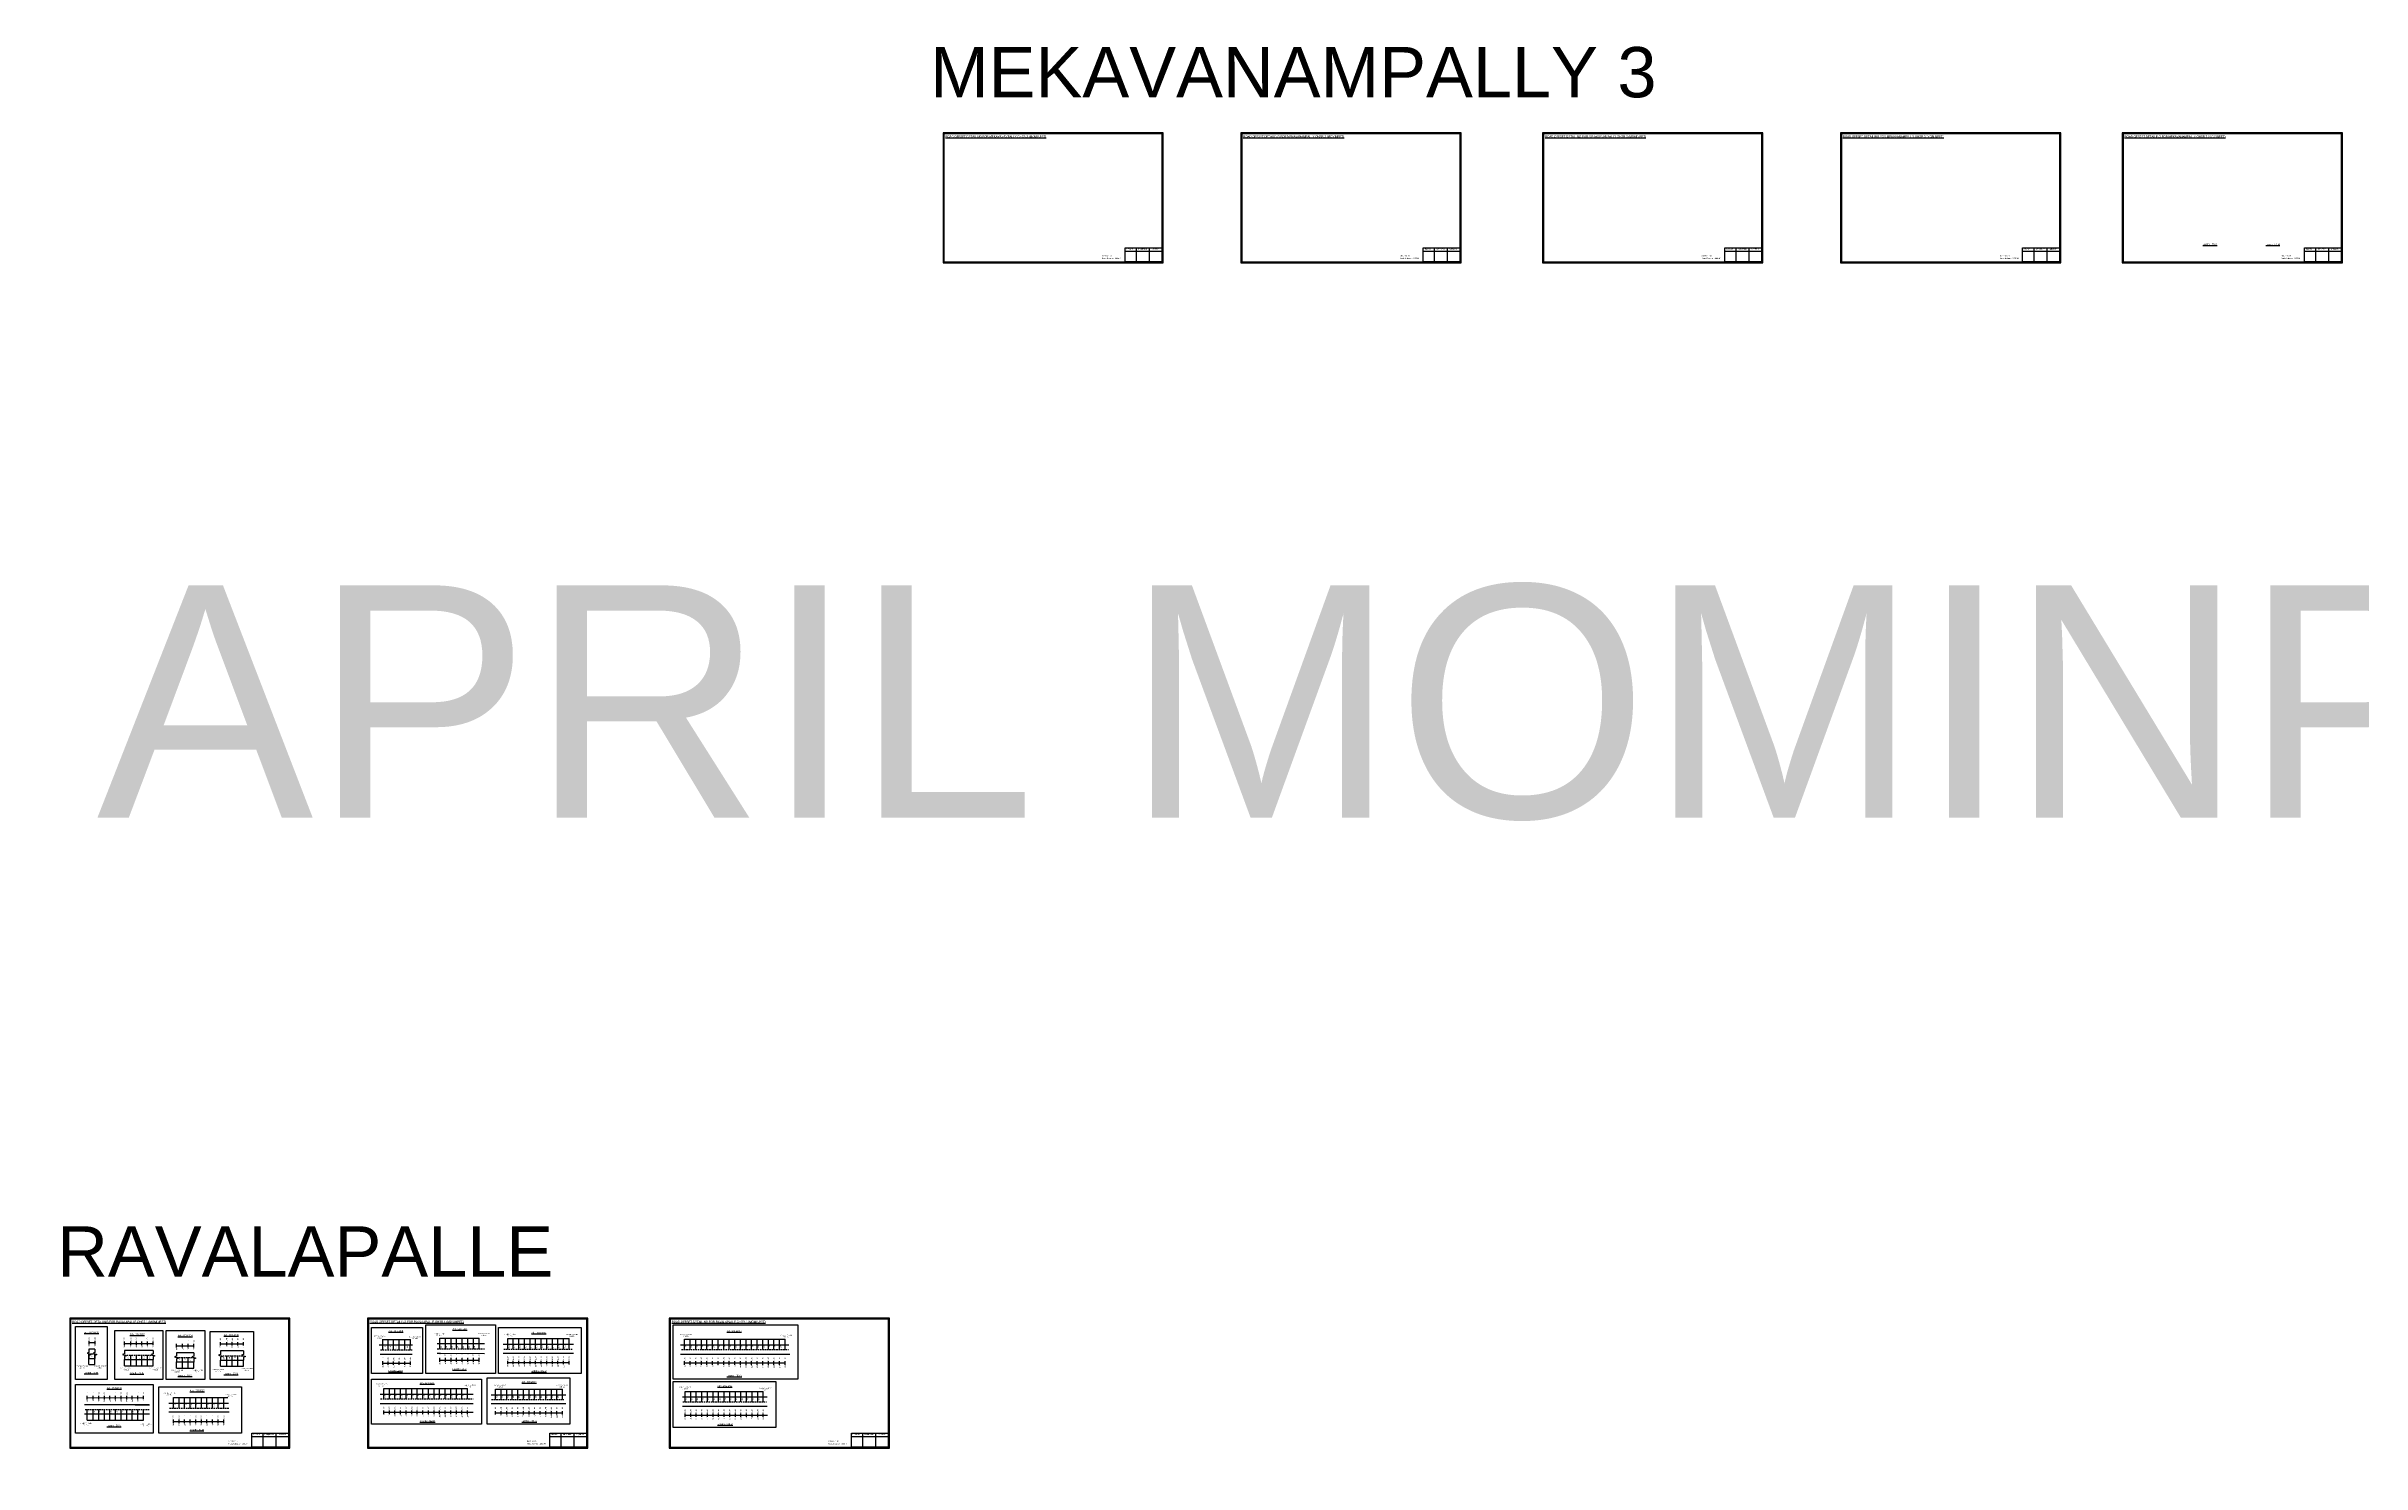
# Model space of a CAD drawing. Header units: inches. Extents: x -117 to 51867, y -12715 to 3423.
# Drawn here: x -30 to 5610, y -30 to 3423 of the extents above; entities that cross this region are included whole.
import ezdxf

# ---------------------------------------------------------------- set-up
doc = ezdxf.new("R2010")
doc.units = ezdxf.units.IN
doc.header["$MEASUREMENT"] = 0
doc.linetypes.add('DASHED2', pattern=[0.375, 0.25, -0.125])
doc.layers.add('PDF_Geometry', color=7, linetype='Continuous')
doc.layers.add('PDF_Text', color=5, linetype='Continuous')
doc.styles.add('PDF Arial', font='arial.ttf')
doc.styles.get("Standard").update_dxf_attribs({"font": 'arial.ttf'})

msp = doc.modelspace()

# ---------------------------------------------------------------- linework, layer by layer
for p, q in [((88.5, 249.3), (73.9, 249.3)), ((73.9, 211.9), (73.9, 237.4)), ((73.9, 226.6), (88.5, 226.6)), ((88.5, 211.9), (88.5, 237.4)), ((230.1, 246.2), (160.3, 246.2)), ((175.7, 208.8), (175.7, 234.3)), ((189.3, 208.8), (189.3, 234.3)), ((202.9, 208.8), (202.9, 234.3)), ((216.5, 208.8), (216.5, 234.3)), ((329.2, 240.5), (287.4, 240.5)), ((302, 203.1), (302, 228.6)), ((315.6, 203.1), (315.6, 228.6)), ((450.3, 244.9), (394.1, 244.9)), ((409.5, 207.5), (409.5, 233)), ((423.1, 207.5), (423.1, 233)), ((436.7, 207.5), (436.7, 233)), ((862, 259.1), (781, 259.1)), ((783.2, 236.9), (861, 236.5)), ((789.8, 247.6), (789.8, 273.1)), ((802.3, 247.5), (802.3, 272.8)), ((815.9, 247.4), (815.9, 272.8)), ((829.5, 247.5), (829.5, 272.8)), ((843.1, 247.3), (843.1, 272.8)), ((856.5, 247.3), (856.7, 272.8)), ((1037.6, 261.8), (922.2, 261.8)), ((922.2, 239.1), (930.2, 239.1)), ((928.6, 249.9), (928.6, 275.5)), ((930.2, 239.1), (1037.6, 238.8)), ((942.2, 249.9), (942.2, 275.5)), ((955.8, 249.9), (955.8, 275.5)), ((969.4, 249.9), (969.4, 275.5)), ((983.2, 249.9), (983.2, 275.5)), ((996.8, 249.9), (996.8, 275.5)), ((1010.4, 249.9), (1010.4, 275.5)), ((1024, 249.9), (1024, 275.5)), ((1083, 261), (1254.4, 261)), ((1253.7, 238.8), (1083, 238.8)), ((1093.9, 249.1), (1093.9, 274.7)), ((1107.5, 249.1), (1107.5, 274.7)), ((1121.1, 249.1), (1121.1, 274.7)), ((1134.7, 249.1), (1134.7, 274.7)), ((1148.3, 249.1), (1148.3, 274.7)), ((1161.9, 249.1), (1161.9, 274.7)), ((1175.5, 249.1), (1175.5, 274.7)), ((1189.1, 249.1), (1189.1, 274.7)), ((1202.7, 249.1), (1202.7, 274.7)), ((1216.3, 249.1), (1216.3, 274.7)), ((1229.9, 249.1), (1229.9, 274.7)), ((1243.5, 249.1), (1243.5, 274.7)), ((1514.3, 259.8), (1778.4, 259.8)), ((1515, 237.1), (1781, 237.1)), ((1524.8, 247.9), (1524.8, 273.5)), ((1538.4, 247.9), (1538.4, 273.5)), ((1552, 247.9), (1552, 273.5)), ((1565.6, 247.9), (1565.6, 273.5)), ((1579.2, 247.9), (1579.2, 273.5)), ((1592.8, 247.9), (1592.8, 273.5)), ((1606.4, 247.9), (1606.4, 273.5)), ((1620, 247.9), (1620, 273.5)), ((1633.6, 247.9), (1633.6, 273.5)), ((1647.2, 247.9), (1647.2, 273.5)), ((1660.8, 247.9), (1660.8, 273.5)), ((1674.4, 247.9), (1674.4, 273.5)), ((1688, 247.9), (1688, 273.5)), ((1701.6, 247.9), (1701.6, 273.5)), ((1715.2, 247.9), (1715.2, 273.5)), ((1728.8, 247.9), (1728.8, 273.5)), ((1742.4, 247.9), (1742.4, 273.5)), ((1756, 247.9), (1756, 273.5)), ((1769.6, 247.9), (1769.6, 273.5)), ((160.3, 223.5), (230.1, 223.5)), ((160.3, 208.8), (160.3, 223.5)), ((230.1, 208.8), (230.1, 223.5)), ((287.4, 217.8), (312.9, 217.8)), ((287.4, 203.1), (287.4, 217.8)), ((312.9, 217.8), (329.2, 217.8)), ((329.2, 203.1), (329.2, 217.8)), ((394.1, 222.2), (450.3, 222.2)), ((394.1, 207.5), (394.1, 222.2)), ((450.3, 207.5), (450.3, 222.2)), ((220.3, 113.8), (63, 113.8)), ((186.3, 113.8), (221.5, 113.8)), ((268.8, 117.4), (413.6, 117.4)), ((279.7, 105.5), (279.7, 131.1)), ((293.3, 105.5), (293.3, 131.1)), ((306.9, 105.5), (306.9, 131.1)), ((320.5, 105.5), (320.5, 131.1)), ((334.1, 105.5), (334.1, 131.1)), ((347.7, 105.5), (347.7, 131.1)), ((361.3, 105.5), (361.3, 131.1)), ((374.9, 105.5), (374.9, 131.1)), ((388.5, 105.5), (388.5, 131.1)), ((402.1, 105.5), (402.1, 131.1)), ((782.9, 139.6), (1009.7, 139.6)), ((783.4, 116.9), (1009.7, 116.9)), ((792.1, 127.7), (792.1, 153.2)), ((805.7, 127.7), (805.7, 153.2)), ((819.3, 127.7), (819.3, 153.2)), ((832.9, 127.7), (832.9, 153.2)), ((846.5, 127.7), (846.5, 153.2)), ((860.1, 127.7), (860.1, 153.2)), ((873.7, 127.7), (873.7, 153.2)), ((887.3, 127.7), (887.3, 153.2)), ((900.9, 127.7), (900.9, 153.2)), ((914.5, 127.7), (914.5, 153.2)), ((928.1, 127.7), (928.1, 153.2)), ((941.7, 127.7), (941.7, 153.2)), ((955.3, 127.7), (955.3, 153.2)), ((968.9, 127.7), (968.9, 153.2)), ((982.5, 127.7), (982.5, 153.2)), ((996.1, 127.7), (996.1, 153.2)), ((1053.2, 138.1), (1235.1, 138.1)), ((1235.1, 115.9), (1053.2, 115.9)), ((1064.1, 126.2), (1064.1, 151.7)), ((1077.7, 126.2), (1077.7, 151.7)), ((1091.3, 126.2), (1091.3, 151.7)), ((1104.9, 126.2), (1104.9, 151.7)), ((1118.5, 126.2), (1118.5, 151.7)), ((1132.1, 126.2), (1132.1, 151.7)), ((1145.7, 126.2), (1145.7, 151.7)), ((1159.3, 126.2), (1159.3, 151.7)), ((1172.9, 126.2), (1172.9, 151.7)), ((1186.5, 126.2), (1186.5, 151.7)), ((1200.1, 126.2), (1200.1, 151.7)), ((1213.7, 126.2), (1213.7, 151.7)), ((1227.3, 126.2), (1227.3, 151.7)), ((1519.3, 132.6), (1725.4, 132.6)), ((1525.9, 120.7), (1525.9, 146.3)), ((1539.5, 120.7), (1539.5, 146.3)), ((1553.1, 120.7), (1553.1, 146.3)), ((1566.7, 120.7), (1566.7, 146.3)), ((1580.3, 120.7), (1580.3, 146.3)), ((1593.9, 120.7), (1593.9, 146.3)), ((1607.5, 120.7), (1607.5, 146.3)), ((1621.1, 120.7), (1621.1, 146.3)), ((1634.7, 120.7), (1634.7, 146.3)), ((1648.3, 120.7), (1648.3, 146.3)), ((1661.9, 120.7), (1661.9, 146.3)), ((1675.5, 120.7), (1675.5, 146.3)), ((1689.1, 120.7), (1689.1, 146.3)), ((1702.7, 120.7), (1702.7, 146.3)), ((1716.3, 120.7), (1716.3, 146.3)), ((63, 91.1), (95.2, 91.1)), ((69.6, 76.4), (69.6, 101.9)), ((84.2, 76.4), (84.2, 101.9)), ((95.2, 91.1), (221, 91.1)), ((97.8, 76.4), (97.8, 101.9)), ((111.4, 76.4), (111.4, 101.9)), ((125, 76.4), (125, 101.9)), ((138.6, 76.4), (138.6, 101.9)), ((152.2, 76.4), (152.2, 101.9)), ((165.8, 76.4), (165.8, 101.9)), ((179.4, 76.4), (179.4, 101.9)), ((193, 76.4), (193, 101.9)), ((206.6, 76.4), (206.6, 101.9)), ((415, 95.2), (268.8, 95.2)), ((1519.2, 110), (1725.4, 109.9))]:
    msp.add_line(p, q)
at = {"linetype": 'DASHED2', "ltscale": 15}
for p, q in [((73.9, 237.4), (88.5, 237.4)), ((160.3, 234.3), (230.1, 234.3)), ((287.4, 228.6), (329.2, 228.6)), ((394.1, 233), (450.3, 233)), ((783.9, 247.7), (862.2, 247.3)), ((922.2, 249.9), (1037.6, 249.9)), ((1084.3, 249.1), (1251.9, 249.1)), ((1517.2, 247.9), (1777.6, 247.9)), ((783.7, 127.7), (1009.7, 127.7)), ((1054.5, 126.2), (1230.9, 126.2)), ((1520.7, 120.7), (1723.9, 120.7)), ((65, 101.9), (221.3, 101.9)), ((270.1, 105.5), (414.5, 105.5))]:
    msp.add_line(p, q, dxfattribs=at)
at = {"color": 217, "true_color": 0x93278f}
for p, q in [((74.1, 260.7), (74.1, 269.2)), ((74.1, 265), (88.7, 265)), ((88.7, 260.7), (88.7, 269.2)), ((160.3, 258.9), (160.3, 267.5)), ((160.3, 263.2), (230.1, 263.2)), ((175.7, 258.9), (175.7, 267.5)), ((189.3, 258.9), (189.3, 267.5)), ((202.9, 258.9), (202.9, 267.5)), ((216.5, 258.9), (216.5, 267.5)), ((230.1, 258.9), (230.1, 267.5)), ((287.4, 253.2), (287.4, 261.8)), ((287.4, 257.5), (329.2, 257.5)), ((302, 253.2), (302, 261.8)), ((315.6, 253.2), (315.6, 261.8)), ((329.2, 253.2), (329.2, 261.8)), ((394.1, 257.6), (394.1, 266.2)), ((394.1, 261.9), (450.3, 261.9)), ((409.5, 257.6), (409.5, 266.2)), ((423.1, 257.6), (423.1, 266.2)), ((436.7, 257.6), (436.7, 266.2)), ((450.3, 257.6), (450.3, 266.2)), ((928.6, 218.2), (928.6, 226.8)), ((942.2, 218.2), (942.2, 226.8)), ((955.8, 218.2), (955.8, 226.8)), ((969.4, 218.2), (969.4, 226.8)), ((983.2, 218.2), (983.2, 226.8)), ((996.8, 218.2), (996.8, 226.8)), ((1010.4, 218.2), (1010.4, 226.8)), ((1024, 218.2), (1024, 226.8)), ((789.8, 210.9), (789.8, 219.5)), ((789.8, 214.8), (856.7, 214.8)), ((802.3, 210.6), (802.3, 219.1)), ((815.9, 210.6), (815.9, 219.1)), ((829.5, 210.6), (829.5, 219.1)), ((843.1, 210.6), (843.1, 219.1)), ((856.7, 210.6), (856.7, 219.1)), ((928.6, 222.5), (1024, 222.6)), ((1093.9, 212.4), (1093.9, 221)), ((1093.9, 216.7), (1243.5, 216.7)), ((1107.5, 212.4), (1107.5, 221)), ((1121.1, 212.4), (1121.1, 221)), ((1134.7, 212.4), (1134.7, 221)), ((1148.3, 212.4), (1148.3, 221)), ((1161.9, 212.4), (1161.9, 221)), ((1175.5, 212.4), (1175.5, 221)), ((1189.1, 212.4), (1189.1, 221)), ((1202.7, 212.4), (1202.7, 221)), ((1216.3, 212.4), (1216.3, 221)), ((1229.9, 212.4), (1229.9, 221)), ((1243.5, 212.4), (1243.5, 221)), ((1524.8, 211.2), (1524.8, 219.8)), ((1524.8, 215.5), (1769.6, 215.6)), ((1538.4, 211.2), (1538.4, 219.8)), ((1552, 211.2), (1552, 219.8)), ((1565.6, 211.2), (1565.6, 219.8)), ((1579.2, 211.2), (1579.2, 219.8)), ((1592.8, 211.2), (1592.8, 219.8)), ((1606.4, 211.2), (1606.4, 219.8)), ((1620, 211.2), (1620, 219.8)), ((1633.6, 211.2), (1633.6, 219.8)), ((1647.2, 211.2), (1647.2, 219.8)), ((1660.8, 211.2), (1660.8, 219.8)), ((1674.4, 211.2), (1674.4, 219.8)), ((1688, 211.2), (1688, 219.8)), ((1701.6, 211.2), (1701.6, 219.8)), ((1715.2, 211.2), (1715.2, 219.8)), ((1728.8, 211.2), (1728.8, 219.8)), ((1742.4, 211.2), (1742.4, 219.8)), ((1756, 211.2), (1756, 219.8)), ((1769.6, 211.2), (1769.6, 219.8)), ((69.6, 126.5), (69.6, 135.1)), ((69.6, 130.8), (206.8, 130.9)), ((84.2, 126.5), (84.2, 135.1)), ((97.8, 126.5), (97.8, 135.1)), ((111.4, 126.5), (111.4, 135.1)), ((125, 126.5), (125, 135.1)), ((138.6, 126.5), (138.6, 135.1)), ((152.2, 126.5), (152.2, 135.1)), ((165.8, 126.5), (165.8, 135.1)), ((179.4, 126.5), (179.4, 135.1)), ((193, 126.5), (193, 135.1)), ((206.8, 126.9), (206.8, 135.4)), ((279.7, 68.8), (279.7, 77.4)), ((279.7, 73.1), (402.1, 73.1)), ((293.3, 68.8), (293.3, 77.4)), ((306.9, 68.8), (306.9, 77.4)), ((320.5, 68.8), (320.5, 77.4)), ((334.1, 68.8), (334.1, 77.4)), ((347.7, 68.8), (347.7, 77.4)), ((361.3, 68.8), (361.3, 77.4)), ((374.9, 68.8), (374.9, 77.4)), ((388.5, 68.8), (388.5, 77.4)), ((402.1, 68.8), (402.1, 77.4)), ((792, 91), (792, 99.6)), ((792.1, 95.3), (1009.7, 95.3)), ((805.7, 91), (805.7, 99.6)), ((819.3, 91), (819.3, 99.6)), ((832.9, 91), (832.9, 99.6)), ((846.5, 91), (846.5, 99.6)), ((860.1, 91), (860.1, 99.6)), ((873.7, 91), (873.7, 99.6)), ((887.3, 91), (887.3, 99.6)), ((900.9, 91), (900.9, 99.6)), ((914.5, 91), (914.5, 99.6)), ((928.1, 91), (928.1, 99.6)), ((941.7, 91), (941.7, 99.6)), ((955.3, 91), (955.3, 99.6)), ((968.9, 91), (968.9, 99.6)), ((982.5, 91), (982.5, 99.6)), ((996.1, 91), (996.1, 99.6)), ((1064.1, 89.5), (1064.1, 98.1)), ((1064.1, 93.8), (1227.3, 93.8)), ((1077.7, 89.5), (1077.7, 98.1)), ((1091.3, 89.5), (1091.3, 98.1)), ((1104.9, 89.5), (1104.9, 98.1)), ((1118.5, 89.5), (1118.5, 98.1)), ((1132.1, 89.5), (1132.1, 98.1)), ((1145.7, 89.5), (1145.7, 98.1)), ((1159.3, 89.5), (1159.3, 98.1)), ((1172.9, 89.5), (1172.9, 98.1)), ((1186.5, 89.5), (1186.5, 98.1)), ((1200.1, 89.5), (1200.1, 98.1)), ((1213.7, 89.5), (1213.7, 98.1)), ((1227.3, 89.5), (1227.3, 98.1)), ((1525.8, 84), (1525.8, 92.6)), ((1525.8, 88.3), (1726.8, 88.4)), ((1539.5, 84), (1539.5, 92.6)), ((1553.1, 84), (1553.1, 92.6)), ((1566.7, 84), (1566.7, 92.6)), ((1580.3, 84), (1580.3, 92.6)), ((1593.9, 84), (1593.9, 92.6)), ((1607.5, 84), (1607.5, 92.6)), ((1621.1, 84), (1621.1, 92.6)), ((1634.7, 84), (1634.7, 92.6)), ((1648.3, 84), (1648.3, 92.6)), ((1661.9, 84), (1661.9, 92.6)), ((1675.5, 84), (1675.5, 92.6)), ((1689.1, 84), (1689.1, 92.6)), ((1702.7, 84), (1702.7, 92.6)), ((1716.3, 84), (1716.3, 92.6))]:
    msp.add_line(p, q, dxfattribs=at)
at = {"color": 5}
for p, q in [((789.8, 272.8), (856.7, 272.8)), ((928.6, 275.5), (1024, 275.5)), ((1093.9, 274.7), (1243.5, 274.7)), ((1524.8, 273.5), (1769.6, 273.5)), ((73.9, 211.9), (88.5, 211.9)), ((160.3, 208.8), (230.1, 208.8)), ((287.4, 203.1), (329.2, 203.1)), ((394.1, 207.5), (450.3, 207.5)), ((279.7, 131.1), (412.5, 131.1)), ((792.1, 153.2), (996.1, 153.2)), ((1064.1, 151.7), (1227.3, 151.7)), ((1525.9, 146.3), (1716.3, 146.3)), ((69.6, 76.4), (206.6, 76.4))]:
    msp.add_line(p, q, dxfattribs=at)
for points in [[(41.3, 303.9), (118.3, 303.9), (118.3, 175.4), (41.3, 175.4)], [(137.2, 294.6), (253.5, 294.6), (253.5, 175.4), (137.2, 175.4)], [(261.9, 294.2), (356.1, 294.2), (356.4, 175.4), (262.2, 175.4)], [(369.2, 292.4), (474.4, 292.4), (474.4, 175.4), (369.2, 175.4)], [(762.1, 302.1), (885.9, 302.1), (885.9, 189.5), (762.1, 189.5)], [(894.7, 308.3), (1064.3, 308.3), (1064.3, 189.5), (894.7, 189.5)], [(1071.8, 302.1), (1273, 302.1), (1273, 189.5), (1071.8, 189.5)], [(1497.1, 308.3), (1800.6, 308.3), (1800.6, 176), (1497.1, 176)], [(762.1, 176), (1030.2, 176), (1030.2, 66.5), (762.1, 66.5)], [(1044, 179.2), (1245.2, 179.2), (1245.2, 66.5), (1044, 66.5)], [(1497.1, 170.2), (1747, 170.2), (1747, 57.8), (1497.1, 57.8)], [(41.3, 163.3), (230.2, 163.3), (230.2, 44.5), (41.3, 44.5)], [(243.9, 157.2), (445.2, 157.2), (445.2, 44.5), (243.9, 44.5)]]:
    msp.add_lwpolyline(points, close=True)
at = {"linetype": 'Continuous'}
for points in [[(73.9, 249.3), (73.9, 240.9), (69.2, 239.2), (78.7, 235.7), (73.9, 234), (73.9, 226.6)], [(88.5, 249.3), (88.5, 240.9), (83.8, 239.2), (93.3, 235.7), (88.5, 234), (88.5, 226.6)], [(160.3, 246.2), (160.3, 237.6), (155.8, 236), (164.8, 232.7), (160.3, 231), (160.3, 223.5)], [(230.1, 246.2), (230.1, 237.6), (225.6, 236), (234.6, 232.7), (230.1, 231), (230.1, 223.5)], [(287.4, 240.5), (287.4, 232.1), (282.6, 230.3), (292.1, 226.9), (287.4, 225.2), (287.4, 217.8)], [(329.2, 240.4), (329.2, 232), (324.4, 230.3), (333.9, 226.8), (329.2, 225.1), (329.2, 217.7)], [(394.1, 244.9), (394.1, 236.3), (389.6, 234.6), (398.6, 231.3), (394.1, 229.7), (394.1, 222.2)], [(450.3, 244.9), (450.3, 236.3), (445.8, 234.6), (454.8, 231.3), (450.3, 229.7), (450.3, 222.2)], [(450.3, 244.9), (450.3, 236.3), (445.8, 234.6), (454.8, 231.3), (450.3, 229.7), (450.3, 222.2)]]:
    msp.add_lwpolyline(points, dxfattribs=at)
msp.add_arc((0, 0), 30, 0, 0)
at = {"layer": 'PDF_Geometry'}
for points in [[(2154.1, 3212.2), (2154.1, 2895.5), (2690.6, 2895.5), (2690.6, 3212.2)], [(2156.4, 3209.9), (2156.4, 2897.9), (2688.2, 2897.9), (2688.2, 3209.9)], [(2879.6, 3212.2), (2879.6, 2895.5), (3416.1, 2895.5), (3416.1, 3212.2)], [(2881.9, 3209.9), (2881.9, 2897.9), (3413.6, 2897.9), (3413.6, 3209.9)], [(3614.6, 3212.2), (3614.6, 2895.5), (4151.1, 2895.5), (4151.1, 3212.2)], [(3616.9, 3209.9), (3616.9, 2897.9), (4148.6, 2897.9), (4148.6, 3209.9)], [(4340.1, 3212.2), (4340.1, 2895.5), (4876.5, 2895.5), (4876.5, 3212.2)], [(4342.4, 3209.9), (4342.4, 2897.9), (4874.1, 2897.9), (4874.1, 3209.9)], [(5026.2, 3212.2), (5026.2, 2895.5), (5562.7, 2895.5), (5562.7, 3212.2)], [(5028.6, 3209.9), (5028.6, 2897.9), (5560.3, 2897.9), (5560.3, 3209.9)], [(27, 324.4), (27, 7.7), (563.5, 7.7), (563.5, 324.4)], [(29.3, 322.1), (29.3, 10.1), (561.1, 10.1), (561.1, 322.1)], [(752.5, 324.4), (752.5, 7.7), (1289, 7.7), (1289, 324.4)], [(754.8, 322.1), (754.8, 10.1), (1286.6, 10.1), (1286.6, 322.1)], [(1487.5, 324.4), (1487.5, 7.7), (2024, 7.7), (2024, 324.4)], [(1489.8, 322.1), (1489.8, 10.1), (2021.5, 10.1), (2021.5, 322.1)]]:
    msp.add_lwpolyline(points, close=True, dxfattribs=at)
at = {"layer": 'PDF_Geometry', "color": 242, "true_color": 0xcc1f26}
for points in [[(2688.2, 2897.8), (2597.8, 2897.8), (2597.8, 2932.4), (2688.2, 2932.4)], [(3413.6, 2897.8), (3323.3, 2897.8), (3323.3, 2932.4), (3413.6, 2932.4)], [(4148.6, 2897.8), (4058.3, 2897.8), (4058.3, 2932.4), (4148.6, 2932.4)], [(4874.1, 2897.8), (4783.8, 2897.8), (4783.8, 2932.4), (4874.1, 2932.4)], [(5560.3, 2897.8), (5470, 2897.8), (5470, 2932.4), (5560.3, 2932.4)], [(561.1, 10), (470.7, 10), (470.7, 44.6), (561.1, 44.6)], [(1286.6, 10), (1196.2, 10), (1196.2, 44.6), (1286.6, 44.6)], [(2021.5, 10), (1931.2, 10), (1931.2, 44.6), (2021.5, 44.6)]]:
    msp.add_lwpolyline(points, close=True, dxfattribs=at)
for points in [[(2597.8, 2924.1), (2688.2, 2924.1)], [(2624.8, 2932.4), (2624.8, 2897.8)], [(2656.5, 2932.4), (2656.5, 2897.8)], [(3323.3, 2924.1), (3413.6, 2924.1)], [(3350.3, 2932.4), (3350.3, 2897.8)], [(3382, 2932.4), (3382, 2897.8)], [(4058.3, 2924.1), (4148.6, 2924.1)], [(4085.3, 2932.4), (4085.3, 2897.8)], [(4117, 2932.4), (4117, 2897.8)], [(4783.8, 2924.1), (4874.1, 2924.1)], [(4810.8, 2932.4), (4810.8, 2897.8)], [(4842.5, 2932.4), (4842.5, 2897.8)], [(5470, 2924.1), (5560.3, 2924.1)], [(5496.9, 2932.4), (5496.9, 2897.8)], [(5528.7, 2932.4), (5528.7, 2897.8)], [(470.7, 36.2), (561.1, 36.2)], [(497.7, 44.6), (497.7, 10)], [(529.4, 44.6), (529.4, 10)], [(1196.2, 36.2), (1286.6, 36.2)], [(1223.2, 44.6), (1223.2, 10)], [(1254.9, 44.6), (1254.9, 10)], [(1931.2, 36.2), (2021.5, 36.2)], [(1958.2, 44.6), (1958.2, 10)], [(1989.9, 44.6), (1989.9, 10)]]:
    msp.add_lwpolyline(points, dxfattribs=at)

# ---------------------------------------------------------------- texts
for s, height, p in [('MEKAVANAMPALLY 3', 122.535, (2122.6, 3298.9)), ('Sheet No. 01', 3, (2541.3, 2911.3)), ('Route Distance : 2286 M', 3, (2541.1, 2905.2)), ('Sheet No. 02', 3, (3266.8, 2911.3)), ('Route Distance : 2286 M', 3, (3266.6, 2905.2)), ('Route Distance : 2286 M', 3, (4001.6, 2905.2)), ('Sheet No. 03', 3, (4001.8, 2911.3)), ('Route Distance : 2286 M', 3, (4727.1, 2905.2)), ('Sheet No. 04', 3, (4727.3, 2911.3)), ('Sheet No. 05', 3, (5413.5, 2911.3)), ('Route Distance : 2286 M', 3, (5413.3, 2905.2)), ('APRIL MOMINPET', 566.246, (92.9, 1543.7)), ('RAVALAPALLE ', 122.535, (-3.6, 425.7)), ('Sheet No. 01', 3, (414.2, 23.5)), ('Route Distance : 1102 M', 3, (414, 17.4)), ('Sheet No. 02', 3, (1139.7, 23.5)), ('Route Distance : 1102 M', 3, (1139.5, 17.4)), ('Sheet No. 03', 3, (1874.7, 23.5)), ('Route Distance : 1102 M', 3, (1874.5, 17.4))]:
    msp.add_text(s, height=height).set_placement(p)
at = {"color": 242, "true_color": 0xcd2027}
for s, height, p in [('%%UROAD OFFSET DETAILING FOR MEKAVANAMPALLY OHSR 3 (MOMINPET)', 5, (2159.9, 3201.1)), ('%%UROAD OFFSET DETAILING FOR MEKAVANAMPALLY OHSR 3 (MOMINPET)', 5, (2885.4, 3201.1)), ('%%UROAD OFFSET DETAILING FOR MEKAVANAMPALLY OHSR 3 (MOMINPET)', 5, (3620.4, 3201.1)), ('%%UROAD OFFSET DETAILING FOR MEKAVANAMPALLY OHSR 3 (MOMINPET)', 5, (4345.8, 3201.1)), ('%%UROAD OFFSET DETAILING FOR MEKAVANAMPALLY OHSR 3 (MOMINPET)', 5, (5032, 3201.1)), ('%%ULength : 79 M', 4, (5223, 2939.1)), ('%%ULength : 52 M', 4, (5375.7, 2938.5)), ('%%UROAD OFFSET DETAILING FOR RAVALAPALLE OHSR 1 (MOMINPET)', 5, (32.8, 313.3)), ('%%UArb : R01-R02', 4, (62, 287.9)), ('%%UArb : R02-R03', 4, (173.5, 283.5)), ('%%UArb : R03-R04', 4, (290.7, 280.2)), ('%%UArb : R04-R05', 4, (402.8, 281.6)), ('%%UROAD OFFSET DETAILING FOR RAVALAPALLE OHSR 1 (MOMINPET)', 5, (758.3, 313.3)), ('%%UArb : R07-R08', 4, (803.4, 291.3)), ('%%UArb : R07-R09', 4, (959.6, 295.9)), ('%%UArb : R02-R10', 4, (1151.4, 287.2)), ('%%UROAD OFFSET DETAILING FOR RAVALAPALLE OHSR 1 (MOMINPET)', 5, (1493.3, 313.3)), ('%%UArb : R03-R13', 4, (1627.2, 291.2)), ('%%ULength : 10 M', 4, (62, 189.4)), ('%%ULength : 41 M', 4, (173.5, 189)), ('%%ULength : 29 M', 4, (290.7, 183.2)), ('%%ULength : 33 M', 4, (402.8, 187.6)), ('%%ULength : 48 M', 4, (803.4, 194.3)), ('%%ULength : 70 M', 4, (959.6, 198.4)), ('%%UArb : R10-R12', 4, (1127.9, 167.2)), ('%%ULength : 104 M', 4, (1151.4, 194.2)), ('%%ULength : 180 M', 4, (1627.2, 182.7)), ('%%UArb : R05-R06', 4, (117.8, 152.5)), ('%%UArb : R05-R07', 4, (319.6, 146.1)), ('%%UArb : R10-R11', 4, (879.7, 164.3)), ('%%UArb : R04-R14', 4, (1604.5, 157)), ('%%ULength : 96 M', 4, (117.8, 61)), ('%%ULength : 144 M', 4, (879.7, 71.8)), ('%%ULength : 111 M', 4, (1127.9, 72.2)), ('%%ULength : 138 M', 4, (1604.5, 64.5)), ('%%ULength : 88 M', 4, (319.6, 50.6))]:
    msp.add_text(s, height=height, dxfattribs=at).set_placement(p)
at = {"color": 5}
for s, height, p in [('17.53892, 77.86463', 2.34, (911.6, 285.3)), ('Arbit R07', 2.25, (919.5, 281.2)), ('17.53876, 77.86492', 2.34, (1021.8, 285.7)), ('Arbit R09', 2.25, (1029.6, 281.6)), ('17.53920, 77.86370', 2.34, (1084.7, 284.6)), ('Arbit R02', 2.25, (1092.5, 280.5)), ('17.53985, 77.86385', 2.34, (1235.4, 283.8)), ('Arbit R10', 2.25, (1243.2, 279.7)), ('17.53917, 77.86388', 2.34, (1513, 283.9)), ('Arbit R03', 2.25, (1520.8, 279.8)), ('17.51046, 77.86412', 2.34, (1757.7, 282.3)), ('17.53892, 77.86463', 2.34, (767.6, 279.2)), ('Arbit R07', 2.25, (775.4, 275)), ('17.53892, 77.86489', 2.34, (852.8, 278.2)), ('Arbit R08', 2.25, (860.6, 274)), ('Arbit R13', 2.25, (1765.6, 278.2)), ('17.53921, 77.86363', 2.34, (42.8, 206.3)), ('Arbit R01', 2.25, (50.7, 202.1)), ('17.53920, 77.86370', 2.34, (87.3, 206.3)), ('Arbit R02', 2.25, (95.2, 202.1)), ('17.53920, 77.86370', 2.34, (150.6, 202)), ('Arbit R02', 2.25, (158.4, 197.8)), ('17.53917, 77.86388', 2.34, (221.2, 202)), ('Arbit R03', 2.25, (229, 197.8)), ('17.53917, 77.86388', 2.34, (274.1, 196.8)), ('Arbit R03', 2.25, (281.9, 192.7)), ('17.53917, 77.86425', 2.34, (324.8, 196.8)), ('Arbit R04', 2.25, (332.6, 192.7)), ('17.53917, 77.86425', 2.34, (373.6, 198.1)), ('Arbit R04', 2.25, (381.4, 194)), ('17.53914, 77.86425', 2.34, (443.9, 200.5)), ('Arbit R05', 2.25, (451.7, 196.4)), ('17.53914, 77.86425', 2.34, (255.5, 140.8)), ('Arbit R05', 2.25, (263.4, 136.7)), ('17.53892, 77.86463', 2.34, (404.3, 137.8)), ('Arbit R07', 2.25, (412.1, 133.7)), ('17.53985, 77.86385', 2.34, (771.4, 162.3)), ('Arbit R10', 2.25, (779.2, 158.2)), ('17.54068, 77.86376', 2.34, (985.8, 160.1)), ('Arbit R11', 2.25, (993.6, 155.9)), ('17.53985, 77.86385', 2.34, (1060.7, 160.5)), ('Arbit R10', 2.25, (1068.5, 156.3)), ('17.54065, 77.86396', 2.34, (1211.9, 160.5)), ('Arbit R12', 2.25, (1219.7, 156.4)), ('17.53917, 77.86425', 2.34, (1511.3, 155.2)), ('Arbit R04', 2.25, (1519.1, 151.1)), ('17.53997, 77.86437', 2.34, (1706.9, 153)), ('Arbit R14', 2.25, (1714.7, 148.9)), ('17.53914, 77.86425', 2.34, (52, 67.8)), ('Arbit R05', 2.25, (59.8, 63.7)), ('17.53904, 77.86485', 2.34, (197.4, 65.1)), ('Arbit R06', 2.25, (205.2, 61))]:
    msp.add_text(s, height=height, dxfattribs=at).set_placement(p)
at = {"color": 217, "true_color": 0x93278f}
for s, p in [('1.00', (75.4, 271)), ('00', (75.6, 254.6)), ('1.00', (90.1, 271)), ('10', (90.2, 254.6)), ('1.00', (161.6, 269.2)), ('00', (161.8, 252.9)), ('1.00', (177, 269.2)), ('10', (177.1, 252.9)), ('1.00', (190.6, 269.2)), ('20', (190.7, 252.9)), ('1.00', (204.2, 269.2)), ('30', (204.3, 252.9)), ('1.00', (217.8, 269.2)), ('40', (217.9, 252.9)), ('1.00', (231.4, 269.2)), ('41', (231.5, 252.9)), ('1.00', (288.7, 263.5)), ('00', (288.8, 247.2)), ('1.00', (303.3, 263.5)), ('10', (303.5, 247.2)), ('1.00', (316.9, 263.5)), ('20', (317.1, 247.2)), ('1.00', (330.5, 263.5)), ('29', (330.7, 247.2)), ('1.00', (395.5, 267.9)), ('00', (395.6, 251.6)), ('1.00', (410.8, 267.9)), ('10', (411, 251.6)), ('1.00', (424.4, 267.9)), ('20', (424.6, 251.6)), ('1.00', (438, 267.9)), ('30', (438.2, 251.6)), ('1.00', (451.6, 267.9)), ('33', (451.8, 251.6)), ('1.00', (791.1, 221.2)), ('1.00', (803.7, 220.8)), ('1.00', (817.3, 220.8)), ('1.00', (830.9, 220.8)), ('1.00', (844.5, 220.8)), ('1.00', (858.1, 220.8)), ('1.00', (929.9, 228.5)), ('1.00', (943.5, 228.5)), ('1.00', (957.1, 228.5)), ('1.00', (970.7, 228.5)), ('1.00', (984.5, 228.5)), ('1.00', (998.1, 228.5)), ('1.00', (1011.7, 228.5)), ('1.00', (1025.3, 228.5)), ('1.00', (1095.2, 222.7)), ('1.00', (1108.8, 222.7)), ('1.00', (1122.4, 222.7)), ('1.00', (1136, 222.7)), ('1.00', (1149.6, 222.7)), ('1.00', (1163.2, 222.7)), ('1.00', (1176.8, 222.7)), ('1.00', (1190.4, 222.7)), ('1.00', (1204, 222.7)), ('1.00', (1217.6, 222.7)), ('1.00', (1231.2, 222.7)), ('1.00', (1244.8, 222.7)), ('1.00', (1526.1, 221.5)), ('1.00', (1539.7, 221.5)), ('1.00', (1553.3, 221.5)), ('1.00', (1566.9, 221.5)), ('1.00', (1580.5, 221.5)), ('1.00', (1594.1, 221.5)), ('1.00', (1607.7, 221.5)), ('1.00', (1621.3, 221.5)), ('1.00', (1634.9, 221.5)), ('1.00', (1648.5, 221.5)), ('1.00', (1662.1, 221.5)), ('1.00', (1675.7, 221.5)), ('1.00', (1689.3, 221.5)), ('1.00', (1702.9, 221.5)), ('1.00', (1716.5, 221.5)), ('1.00', (1730.1, 221.5)), ('1.00', (1743.7, 221.5)), ('1.00', (1757.3, 221.5)), ('1.00', (1770.9, 221.5)), ('00', (791.3, 204.9)), ('10', (803.8, 204.5)), ('20', (817.4, 204.5)), ('30', (831, 204.5)), ('40', (844.6, 204.5)), ('48', (858.2, 204.5)), ('00', (930.1, 212.2)), ('10', (943.7, 212.2)), ('20', (957.3, 212.2)), ('30', (970.9, 212.2)), ('40', (984.7, 212.2)), ('50', (998.3, 212.2)), ('60', (1011.9, 212.2)), ('70', (1025.5, 212.2)), ('00', (1095.4, 206.4)), ('10', (1109, 206.4)), ('20', (1122.6, 206.4)), ('30', (1136.2, 206.4)), ('40', (1149.8, 206.4)), ('50', (1163.4, 206.4)), ('60', (1177, 206.4)), ('70', (1190.6, 206.4)), ('80', (1204.2, 206.4)), ('90', (1217.8, 206.4)), ('100', (1231.4, 204.5)), ('104', (1245, 204.5)), ('00', (1526.3, 205.2)), ('10', (1539.9, 205.2)), ('20', (1553.5, 205.2)), ('30', (1567.1, 205.2)), ('40', (1580.7, 205.2)), ('50', (1594.3, 205.2)), ('60', (1607.9, 205.2)), ('70', (1621.5, 205.2)), ('80', (1635.1, 205.2)), ('90', (1648.7, 205.2)), ('100', (1662.3, 203.3)), ('110', (1675.9, 203.3)), ('120', (1689.5, 203.3)), ('130', (1703.1, 203.3)), ('140', (1716.7, 203.3)), ('150', (1730.3, 203.3)), ('160', (1743.9, 203.3)), ('170', (1757.5, 203.3)), ('180', (1771.1, 203.3)), ('1.00', (70.9, 136.8)), ('00', (71.1, 120.5)), ('1.00', (85.5, 136.8)), ('10', (85.7, 120.5)), ('1.00', (99.1, 136.8)), ('20', (99.3, 120.5)), ('1.00', (112.7, 136.8)), ('30', (112.9, 120.5)), ('1.00', (126.3, 136.8)), ('40', (126.5, 120.5)), ('1.00', (139.9, 136.8)), ('50', (140.1, 120.5)), ('1.00', (153.5, 136.8)), ('60', (153.7, 120.5)), ('1.00', (167.1, 136.8)), ('70', (167.3, 120.5)), ('1.00', (180.7, 136.8)), ('80', (180.9, 120.5)), ('1.00', (194.3, 136.8)), ('90', (194.5, 120.5)), ('1.00', (208.2, 137.1)), ('96', (208.3, 120.8)), ('1.00', (281, 79.1)), ('00', (281.2, 62.8)), ('1.00', (294.6, 79.1)), ('10', (294.8, 62.8)), ('1.00', (308.2, 79.1)), ('20', (308.4, 62.8)), ('1.00', (321.8, 79.1)), ('30', (322, 62.8)), ('1.00', (335.4, 79.1)), ('40', (335.6, 62.8)), ('1.00', (349, 79.1)), ('50', (349.2, 62.8)), ('1.00', (362.6, 79.1)), ('60', (362.8, 62.8)), ('1.00', (376.2, 79.1)), ('70', (376.4, 62.8)), ('1.00', (389.8, 79.1)), ('80', (390, 62.8)), ('1.00', (403.4, 79.1)), ('88', (403.6, 62.8)), ('1.00', (793.3, 101.3)), ('00', (793.5, 85)), ('1.00', (807, 101.3)), ('10', (807.2, 85)), ('1.00', (820.6, 101.3)), ('20', (820.8, 85)), ('1.00', (834.2, 101.3)), ('30', (834.4, 85)), ('1.00', (847.8, 101.3)), ('40', (848, 85)), ('1.00', (861.4, 101.3)), ('50', (861.6, 85)), ('1.00', (875, 101.3)), ('60', (875.2, 85)), ('1.00', (888.6, 101.3)), ('70', (888.8, 85)), ('1.00', (902.2, 101.3)), ('80', (902.4, 85)), ('1.00', (915.8, 101.3)), ('90', (916, 85)), ('1.00', (929.4, 101.3)), ('100', (929.6, 83)), ('1.00', (943, 101.3)), ('110', (943.2, 83)), ('1.00', (956.6, 101.3)), ('120', (956.8, 83)), ('1.00', (970.2, 101.3)), ('130', (970.4, 83)), ('1.00', (983.8, 101.3)), ('140', (984, 83)), ('1.00', (997.4, 101.3)), ('144', (997.6, 83)), ('1.00', (1065.4, 99.8)), ('00', (1065.6, 83.5)), ('1.00', (1079, 99.8)), ('10', (1079.2, 83.5)), ('1.00', (1092.6, 99.8)), ('20', (1092.8, 83.5)), ('1.00', (1106.2, 99.8)), ('30', (1106.4, 83.5)), ('1.00', (1119.8, 99.8)), ('40', (1120, 83.5)), ('1.00', (1133.4, 99.8)), ('50', (1133.6, 83.5)), ('1.00', (1147, 99.8)), ('60', (1147.2, 83.5)), ('1.00', (1160.6, 99.8)), ('70', (1160.8, 83.5)), ('1.00', (1174.2, 99.8)), ('80', (1174.4, 83.5)), ('1.00', (1187.8, 99.8)), ('90', (1188, 83.5)), ('1.00', (1201.4, 99.8)), ('100', (1201.6, 81.5)), ('1.00', (1215, 99.8)), ('110', (1215.2, 81.5)), ('1.00', (1228.6, 99.8)), ('111', (1228.8, 81.5)), ('1.00', (1527.1, 94.3)), ('00', (1527.2, 78)), ('1.00', (1540.8, 94.3)), ('10', (1540.9, 78)), ('1.00', (1554.4, 94.3)), ('20', (1554.5, 78)), ('1.00', (1568, 94.3)), ('30', (1568.1, 78)), ('1.00', (1581.6, 94.3)), ('40', (1581.7, 78)), ('1.00', (1595.2, 94.3)), ('50', (1595.3, 78)), ('1.00', (1608.8, 94.3)), ('60', (1608.9, 78)), ('1.00', (1622.4, 94.3)), ('70', (1622.5, 78)), ('1.00', (1636, 94.3)), ('80', (1636.1, 78)), ('1.00', (1649.6, 94.3)), ('90', (1649.7, 78)), ('1.00', (1663.2, 94.3)), ('100', (1663.3, 76.1)), ('1.00', (1676.8, 94.3)), ('110', (1676.9, 76.1)), ('1.00', (1690.4, 94.3)), ('120', (1690.5, 76.1)), ('1.00', (1704, 94.3)), ('130', (1704.1, 76.1)), ('1.00', (1717.6, 94.3)), ('138', (1717.7, 76.1))]:
    msp.add_text(s, height=3, rotation=90, dxfattribs=at).set_placement(p)
for s, p in [('1.0', (82.3, 228)), ('1.0', (169.5, 225.4)), ('1.0', (183.7, 225.4)), ('1.0', (197, 225.3)), ('1.0', (209.9, 225.8)), ('1.0', (223.6, 225.8)), ('1.0', (295.9, 220.7)), ('1.0', (309.4, 220.7)), ('1.0', (322.1, 220.5)), ('1.0', (403.3, 224.1)), ('1.0', (417.6, 224.1)), ('1.0', (430.8, 224)), ('1.0', (443.7, 224.5)), ('1.0', (796.8, 250.8)), ('1.0', (809.3, 250.8)), ('1.0', (823.1, 250.6)), ('1.0', (837.4, 250.5)), ('1.0', (850.9, 250.9)), ('1.0', (932.8, 250.9)), ('1.0', (946.3, 250.9)), ('1.0', (959.9, 250.9)), ('1.0', (973.5, 250.9)), ('1.0', (987.3, 250.9)), ('1.0', (1000.9, 250.9)), ('1.0', (1014.5, 250.9)), ('1.0', (1098.4, 252.8)), ('1.0', (1111.6, 252.8)), ('1.0', (1125.2, 252.8)), ('1.0', (1138.8, 252.8)), ('1.0', (1152.4, 252.8)), ('1.0', (1166, 252.8)), ('1.0', (1179.6, 252.8)), ('1.0', (1193.2, 252.8)), ('1.0', (1206.8, 252.8)), ('1.0', (1220.4, 252.8)), ('1.0', (1234, 252.8)), ('1.0', (1528.9, 251.6)), ('1.0', (1542.5, 251.6)), ('1.0', (1556.1, 251.6)), ('1.0', (1569.7, 251.6)), ('1.0', (1583.3, 251.6)), ('1.0', (1596.9, 251.6)), ('1.0', (1610.5, 251.6)), ('1.0', (1624.1, 251.6)), ('1.0', (1637.7, 251.6)), ('1.0', (1651.3, 251.6)), ('1.0', (1664.9, 251.6)), ('1.0', (1678.5, 251.6)), ('1.0', (1692.1, 251.6)), ('1.0', (1705.7, 251.6)), ('1.0', (1719.3, 251.6)), ('1.0', (1732.9, 251.6)), ('1.0', (1745.8, 251.6)), ('1.0', (1760.1, 251.6)), ('1.5', (284.2, 109.2)), ('1.5', (297.4, 109.2)), ('1.5', (311, 109.2)), ('1.5', (324.6, 109.2)), ('1.5', (338.2, 109.2)), ('1.5', (351.8, 109.2)), ('1.5', (365.4, 109.2)), ('1.5', (379, 109.2)), ('1.5', (392.6, 109.2)), ('1.5', (796.2, 131.4)), ('1.5', (809.8, 131.4)), ('1.5', (823.4, 131.4)), ('1.5', (837, 131.4)), ('1.5', (850.6, 131.4)), ('1.5', (864.2, 131.4)), ('1.5', (877.8, 131.4)), ('1.5', (891.4, 131.4)), ('1.5', (905, 131.4)), ('1.5', (918.6, 131.4)), ('1.5', (932.2, 131.4)), ('1.5', (945.8, 131.4)), ('1.5', (959.4, 131.4)), ('1.5', (973, 131.4)), ('1.5', (986.6, 131.4)), ('1.5', (1068.6, 129.9)), ('1.5', (1081.8, 129.9)), ('1.5', (1095.4, 129.9)), ('1.5', (1109, 129.9)), ('1.5', (1122.6, 129.9)), ('1.5', (1136.2, 129.9)), ('1.5', (1149.8, 129.9)), ('1.5', (1163.4, 129.9)), ('1.5', (1177, 129.9)), ('1.5', (1190.6, 129.9)), ('1.5', (1204.2, 129.9)), ('1.5', (1217.8, 129.9)), ('1.5', (1529.9, 124.4)), ('1.5', (1543.5, 124.4)), ('1.5', (1557.1, 124.4)), ('1.5', (1570.7, 124.4)), ('1.5', (1584.3, 124.4)), ('1.5', (1597.9, 124.4)), ('1.5', (1611.5, 124.4)), ('1.5', (1625.1, 124.4)), ('1.5', (1638.7, 124.4)), ('1.5', (1652.3, 124.4)), ('1.5', (1665.9, 124.4)), ('1.5', (1679.5, 124.4)), ('1.5', (1693.1, 124.4)), ('1.5', (1706.7, 124.4)), ('1.5', (73.2, 92.2)), ('1.5', (88.3, 92.1)), ('1.5', (101.9, 92.1)), ('1.5', (115.5, 92.1)), ('1.5', (129.1, 92.1)), ('1.5', (142.7, 92.1)), ('1.5', (156.3, 92.1)), ('1.5', (169.9, 92.1)), ('1.5', (183.5, 92.1)), ('1.5', (197.5, 92.1))]:
    msp.add_text(s, height=3, rotation=90).set_placement(p)
at = {"layer": 'PDF_Text', "color": 7, "attachment_point": 7, "style": 'PDF Arial'}
for s, insert, char_height in [('Checked', (2600.4, 2927.5), 3), ('Designation', (2628.8, 2926.7), 3.001), ('Signature', (2662.5, 2926.7), 3), ('Checked', (3325.9, 2927.5), 3), ('Designation', (3354.3, 2926.7), 3.001), ('Signature', (3388, 2926.7), 3), ('Checked', (4060.9, 2927.5), 3), ('Designation', (4089.3, 2926.7), 3.001), ('Signature', (4123, 2926.7), 3), ('Checked', (4786.4, 2927.5), 3), ('Designation', (4814.8, 2926.7), 3.001), ('Signature', (4848.4, 2926.7), 3), ('Checked', (5472.6, 2927.5), 3), ('Designation', (5500.9, 2926.7), 3.001), ('Signature', (5534.6, 2926.7), 3), ('Checked', (473.3, 39.7), 3), ('Designation', (501.7, 38.9), 3.001), ('Signature', (535.4, 38.9), 3), ('Checked', (1198.8, 39.7), 3), ('Designation', (1227.2, 38.9), 3.001), ('Signature', (1260.9, 38.9), 3), ('Checked', (1933.8, 39.7), 3), ('Designation', (1962.2, 38.9), 3.001), ('Signature', (1995.9, 38.9), 3)]:
    msp.add_mtext(s, dxfattribs=dict(at, insert=insert, char_height=char_height))

doc.saveas('drawing.dxf')
